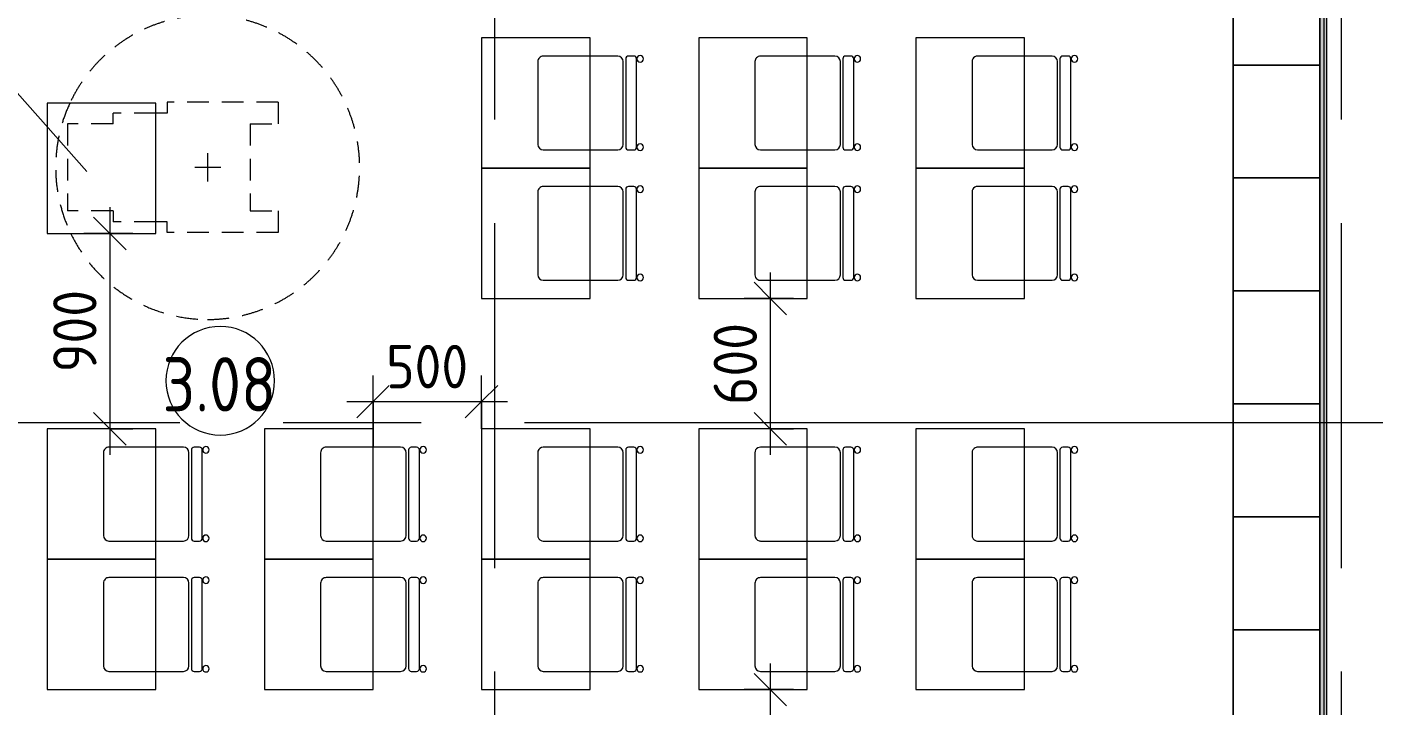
# Model space of a CAD drawing. Header units: millimetres. Extents: x 957 to 228198, y -8553 to 29000.
# Drawn here: x 68259 to 74502, y 6495 to 9619 of the extents above; entities that cross this region are included whole.
import ezdxf

# ---------------------------------------------------------------- set-up
doc = ezdxf.new("R2010")
doc.units = ezdxf.units.MM
doc.linetypes.add('200_ШТРИХ__ш1_п0_6_', pattern=[160, 100, -60])
doc.linetypes.add('Осевая', pattern=[3175, 635, -476.25, 1587.5, -476.25])
for name, color, linetype, lineweight in [('A-ANNO-DIMS', 7, 'Continuous', 9), ('A-ANNO-DIMS-100', 7, 'Continuous', 9), ('A-AREA-IDEN', 7, 'Continuous', 9), ('A-DETL-GENF', 7, 'Continuous', 9), ('A-WALL', 7, 'Continuous', 9), ('I-FURN-IDEN', 7, 'Continuous', 9), ('I-WALL', 7, 'Continuous', 9), ('Оси', 7, 'Continuous', 9), ('Оси-2', 7, 'Осевая', 9)]:
    doc.layers.add(name, color=color, linetype=linetype, lineweight=lineweight)
for name, color, linetype, lineweight, true_color in [('A-WALL-FNSH-1', 9, 'Continuous', 9, 0x808080), ('I-FURN-1', 9, 'Continuous', 9, 0x808080), ('I-FURN-2', 9, '200_ШТРИХ__ш1_п0_6_', 9, 0x808080)]:
    doc.layers.add(name, color=color, linetype=linetype, lineweight=lineweight, true_color=true_color)
doc.styles.add('GOST Common_4', font='GOST_Common.ttf', dxfattribs={"width": 0.9, "height": 250})
doc.styles.add('ISOCPEUR_3', font='isocpeur.ttf', dxfattribs={"width": 0.9, "height": 200})
doc.dimstyles.new('ISO-2_0_0_9К_Средний_округл2_1', dxfattribs={"dimscale": 304.8, "dimtxt": 199.196235, "dimasz": 0.492126, "dimexe": 0.393701, "dimexo": 0, "dimgap": 0, "dimtad": 1, "dimdec": 0, "dimrnd": 10, "dimzin": 0, "dimdsep": 46, "dimtxsty": 'ISOCPEUR_3', "dimblk1": 'OBLIQUE', "dimblk2": 'OBLIQUE', "dimsah": 1, "dimcen": 0.09, "dimdle": 0.393701, "dimazin": 0, "dimtfac": 1, "dimtdec": 4, "dimtix": 1, "dimtmove": 0, "dimatfit": 3, "dimfxl": 1, "dimtvp": 1, "dimtolj": 1, "dimtzin": 0, "dimarcsym": 2})

# ---------------------------------------------------------------- blocks, each defined once
blk = doc.blocks.new('Стол базовый прямоугольный - 1_7а-25476368-План расстановки мебели и оборудования 3 этажа в осях 12-23')
at = {"layer": 'I-FURN-1'}
for p, q in [((250, 300), (-250, 300)), ((-250, 300), (-250, -300)), ((250, -300), (250, 300)), ((-250, -300), (250, -300))]:
    blk.add_line(p, q, dxfattribs=at)
blk = doc.blocks.new('Стул Breuer - 1_9а-25403171-План расстановки мебели и оборудования 3 этажа в осях 12-23')
at = {"layer": 'I-FURN-1'}
for p, q in [((-215.9, 215.9), (-215.9, 0)), ((190.5, 241.3), (-190.5, 241.3)), ((215.9, 0), (215.9, 215.9)), ((-215.9, 0), (-215.9, -127)), ((215.9, -127), (215.9, 0)), ((-215.9, -176.2), (-215.9, -200.8)), ((203.2, -163.5), (-203.2, -163.5)), ((-190.5, -152.4), (190.5, -152.4)), ((215.9, -200.8), (215.9, -176.2)), ((-203.2, -213.5), (203.2, -213.5))]:
    blk.add_line(p, q, dxfattribs=at)
for centre, radius, start, end in [((-190.5, 215.9), 25.4, 90, 180), ((190.5, 215.9), 25.4, 0, 90), ((-190.5, -127), 25.4, 180, 270), ((-203.2, -176.2), 12.7, 90, 180), ((190.5, -127), 25.4, 270, 360), ((203.2, -176.2), 12.7, 360, 90), ((-203.5, -230.6), 15.1, 360, 180), ((-203.5, -230.6), 15.1, 180, 360), ((-203.2, -200.8), 12.7, 180, 270), ((203.7, -230.6), 15.1, 360, 180), ((203.7, -230.6), 15.1, 180, 360), ((203.2, -200.8), 12.7, 270, 360)]:
    blk.add_arc(centre, radius, start, end, dxfattribs=at)
blk = doc.blocks.new('Стул Breuer - 1_9а-V126-План расстановки мебели и оборудования 3 этажа в осях 12-23')
at = {"layer": 'I-FURN-1'}
for p, q in [((-215.9, 215.9), (-215.9, 0)), ((190.5, 241.3), (-190.5, 241.3)), ((215.9, 0), (215.9, 215.9)), ((-215.9, 0), (-215.9, -127)), ((215.9, -127), (215.9, 0)), ((-215.9, -176.2), (-215.9, -200.8)), ((203.2, -163.5), (-203.2, -163.5)), ((-190.5, -152.4), (190.5, -152.4)), ((215.9, -200.8), (215.9, -176.2)), ((-203.2, -213.5), (203.2, -213.5))]:
    blk.add_line(p, q, dxfattribs=at)
for centre, radius, start, end in [((-190.5, 215.9), 25.4, 90, 180), ((190.5, 215.9), 25.4, 0, 90), ((-190.5, -127), 25.4, 180, 270), ((-203.2, -176.2), 12.7, 90, 180), ((190.5, -127), 25.4, 270, 360), ((203.2, -176.2), 12.7, 360, 90), ((-203.5, -230.6), 15.1, 360, 180), ((-203.5, -230.6), 15.1, 180, 360), ((-203.2, -200.8), 12.7, 180, 270), ((203.7, -230.6), 15.1, 360, 180), ((203.7, -230.6), 15.1, 180, 360), ((203.2, -200.8), 12.7, 270, 360)]:
    blk.add_arc(centre, radius, start, end, dxfattribs=at)
blk = doc.blocks.new('FRT_2D_Символ _разворот МГН_1 - D1_4_Символ доступности разворота МГН _360__-V77-План расстановки мебели и оборудования 3 этажа в осях 12-23')
at = {"layer": 'I-FURN-1'}
for p, q in [((-65, 0), (65, 0)), ((0, 60.4), (0, -59.6))]:
    blk.add_line(p, q, dxfattribs=at)
at = {"layer": 'I-FURN-2'}
for p, q in [((-300, 325.4), (-300, -185.8)), ((-300, 325.4), (-200, 325.4)), ((-200, 195.4), (-200, 325.4)), ((200, 325.4), (300, 325.4)), ((200, 195.4), (200, 325.4)), ((300, 325.4), (300, -185.8)), ((-200, 195.4), (200, 195.4)), ((-300, -185.8), (-250, -185.8)), ((-250, -185.8), (-250, -238.4)), ((300, -185.8), (250, -185.8)), ((250, -185.8), (250, -238.4)), ((-250, -238.4), (-250, -435.8)), ((250, -238.4), (250, -435.8)), ((-200, -435.8), (-250, -435.8)), ((-200, -435.8), (-200, -645.8)), ((200, -435.8), (250, -435.8)), ((200, -435.8), (200, -645.8)), ((-200, -645.8), (200, -645.8))]:
    blk.add_line(p, q, dxfattribs=at)
for start, end in [(360, 244.88338), (295.74022, 360), (244.88338, 295.74022)]:
    blk.add_arc((0, 0), 700, start, end, dxfattribs=at)
blk = doc.blocks.new('Стул Breuer - 1_9а-V127-План расстановки мебели и оборудования 3 этажа в осях 12-23')
at = {"layer": 'I-FURN-1'}
for p, q in [((-215.9, 215.9), (-215.9, 0)), ((190.5, 241.3), (-190.5, 241.3)), ((215.9, 0), (215.9, 215.9)), ((-215.9, 0), (-215.9, -127)), ((215.9, -127), (215.9, 0)), ((-215.9, -176.2), (-215.9, -200.8)), ((203.2, -163.5), (-203.2, -163.5)), ((-190.5, -152.4), (190.5, -152.4)), ((215.9, -200.8), (215.9, -176.2)), ((-203.2, -213.5), (203.2, -213.5))]:
    blk.add_line(p, q, dxfattribs=at)
for centre, radius, start, end in [((-190.5, 215.9), 25.4, 150, 180), ((-190.5, 215.9), 25.4, 120, 150), ((-190.5, 215.9), 25.4, 90, 120), ((190.5, 215.9), 25.4, 75, 90), ((190.5, 215.9), 25.4, 0, 75), ((-190.5, -127), 25.4, 180, 270), ((-203.2, -176.2), 12.7, 90, 180), ((190.5, -127), 25.4, 270, 360), ((203.2, -176.2), 12.7, 360, 90), ((-203.5, -230.6), 15.1, 360, 180), ((-203.5, -230.6), 15.1, 180, 360), ((-203.2, -200.8), 12.7, 180, 270), ((203.7, -230.6), 15.1, 360, 180), ((203.7, -230.6), 15.1, 180, 360), ((203.2, -200.8), 12.7, 270, 360)]:
    blk.add_arc(centre, radius, start, end, dxfattribs=at)
blk = doc.blocks.new('Стул Breuer - 1_9а-V128-План расстановки мебели и оборудования 3 этажа в осях 12-23')
at = {"layer": 'I-FURN-1'}
for p, q in [((-215.9, 215.9), (-215.9, 0)), ((190.5, 241.3), (-190.5, 241.3)), ((215.9, 0), (215.9, 215.9)), ((-215.9, 0), (-215.9, -127)), ((215.9, -127), (215.9, 0)), ((-215.9, -176.2), (-215.9, -200.8)), ((203.2, -163.5), (-203.2, -163.5)), ((-190.5, -152.4), (190.5, -152.4)), ((215.9, -200.8), (215.9, -176.2)), ((-203.2, -213.5), (203.2, -213.5))]:
    blk.add_line(p, q, dxfattribs=at)
for centre, radius, start, end in [((-190.5, 215.9), 25.4, 90, 180), ((190.5, 215.9), 25.4, 0, 90), ((-190.5, -127), 25.4, 180, 270), ((-203.2, -176.2), 12.7, 90, 180), ((190.5, -127), 25.4, 270, 360), ((203.2, -176.2), 12.7, 360, 90), ((-203.5, -230.6), 15.1, 360, 180), ((-203.5, -230.6), 15.1, 180, 360), ((-203.2, -200.8), 12.7, 180, 270), ((203.7, -230.6), 15.1, 360, 180), ((203.7, -230.6), 15.1, 180, 360), ((203.2, -200.8), 12.7, 270, 360)]:
    blk.add_arc(centre, radius, start, end, dxfattribs=at)
blk = doc.blocks.new('Стул Breuer - 1_9а-V131-План расстановки мебели и оборудования 3 этажа в осях 12-23')
at = {"layer": 'I-FURN-1'}
for p, q in [((-215.9, 215.9), (-215.9, 0)), ((190.5, 241.3), (-190.5, 241.3)), ((215.9, 0), (215.9, 215.9)), ((-215.9, 0), (-215.9, -127)), ((215.9, -127), (215.9, 0)), ((-215.9, -176.2), (-215.9, -200.8)), ((203.2, -163.5), (-203.2, -163.5)), ((-190.5, -152.4), (190.5, -152.4)), ((215.9, -200.8), (215.9, -176.2)), ((-203.2, -213.5), (203.2, -213.5))]:
    blk.add_line(p, q, dxfattribs=at)
for centre, radius, start, end in [((-190.5, 215.9), 25.4, 165, 180), ((-190.5, 215.9), 25.4, 90, 165), ((190.5, 215.9), 25.4, 30, 90), ((190.5, 215.9), 25.4, 0, 30), ((-190.5, -127), 25.4, 180, 270), ((-203.2, -176.2), 12.7, 90, 180), ((190.5, -127), 25.4, 270, 360), ((203.2, -176.2), 12.7, 360, 90), ((-203.5, -230.6), 15.1, 360, 180), ((-203.5, -230.6), 15.1, 180, 360), ((-203.2, -200.8), 12.7, 180, 270), ((203.7, -230.6), 15.1, 360, 180), ((203.7, -230.6), 15.1, 180, 360), ((203.2, -200.8), 12.7, 270, 360)]:
    blk.add_arc(centre, radius, start, end, dxfattribs=at)
blk = doc.blocks.new('Стул Breuer - 1_9а-V132-План расстановки мебели и оборудования 3 этажа в осях 12-23')
at = {"layer": 'I-FURN-1'}
for p, q in [((-215.9, 215.9), (-215.9, 0)), ((190.5, 241.3), (-190.5, 241.3)), ((215.9, 0), (215.9, 215.9)), ((-215.9, 0), (-215.9, -127)), ((215.9, -127), (215.9, 0)), ((-215.9, -176.2), (-215.9, -200.8)), ((203.2, -163.5), (-203.2, -163.5)), ((-190.5, -152.4), (190.5, -152.4)), ((215.9, -200.8), (215.9, -176.2)), ((-203.2, -213.5), (203.2, -213.5))]:
    blk.add_line(p, q, dxfattribs=at)
for centre, radius, start, end in [((-190.5, 215.9), 25.4, 150, 180), ((-190.5, 215.9), 25.4, 120, 150), ((-190.5, 215.9), 25.4, 90, 120), ((190.5, 215.9), 25.4, 60, 90), ((190.5, 215.9), 25.4, 15, 60), ((190.5, 215.9), 25.4, 0, 15), ((-190.5, -127), 25.4, 180, 270), ((-203.2, -176.2), 12.7, 90, 180), ((190.5, -127), 25.4, 270, 360), ((203.2, -176.2), 12.7, 360, 90), ((-203.5, -230.6), 15.1, 360, 180), ((-203.5, -230.6), 15.1, 180, 360), ((-203.2, -200.8), 12.7, 180, 270), ((203.7, -230.6), 15.1, 360, 180), ((203.7, -230.6), 15.1, 180, 360), ((203.2, -200.8), 12.7, 270, 360)]:
    blk.add_arc(centre, radius, start, end, dxfattribs=at)
blk = doc.blocks.new('Стул Breuer - 1_9а-V133-План расстановки мебели и оборудования 3 этажа в осях 12-23')
at = {"layer": 'I-FURN-1'}
for p, q in [((-215.9, 215.9), (-215.9, 0)), ((190.5, 241.3), (-190.5, 241.3)), ((215.9, 0), (215.9, 215.9)), ((-215.9, 0), (-215.9, -127)), ((215.9, -127), (215.9, 0)), ((-215.9, -176.2), (-215.9, -200.8)), ((203.2, -163.5), (-203.2, -163.5)), ((-190.5, -152.4), (190.5, -152.4)), ((215.9, -200.8), (215.9, -176.2)), ((-203.2, -213.5), (203.2, -213.5))]:
    blk.add_line(p, q, dxfattribs=at)
for centre, radius, start, end in [((-190.5, 215.9), 25.4, 90, 180), ((190.5, 215.9), 25.4, 30, 90), ((190.5, 215.9), 25.4, 0, 30), ((-190.5, -127), 25.4, 180, 270), ((-203.2, -176.2), 12.7, 90, 180), ((190.5, -127), 25.4, 270, 360), ((203.2, -176.2), 12.7, 360, 90), ((-203.5, -230.6), 15.1, 360, 180), ((-203.5, -230.6), 15.1, 180, 360), ((-203.2, -200.8), 12.7, 180, 270), ((203.7, -230.6), 15.1, 360, 180), ((203.7, -230.6), 15.1, 180, 360), ((203.2, -200.8), 12.7, 270, 360)]:
    blk.add_arc(centre, radius, start, end, dxfattribs=at)
blk = doc.blocks.new('Стул Breuer - 1_9а-V76-План расстановки мебели и оборудования 3 этажа в осях 12-23')
at = {"layer": 'I-FURN-1'}
for p, q in [((-215.9, 215.9), (-215.9, 0)), ((190.5, 241.3), (-190.5, 241.3)), ((215.9, 0), (215.9, 215.9)), ((-215.9, 0), (-215.9, -127)), ((215.9, -127), (215.9, 0)), ((-215.9, -176.2), (-215.9, -200.8)), ((203.2, -163.5), (-203.2, -163.5)), ((-190.5, -152.4), (190.5, -152.4)), ((215.9, -200.8), (215.9, -176.2)), ((-203.2, -213.5), (203.2, -213.5))]:
    blk.add_line(p, q, dxfattribs=at)
for centre, radius, start, end in [((-190.5, 215.9), 25.4, 90, 180), ((190.5, 215.9), 25.4, 30, 90), ((190.5, 215.9), 25.4, 0, 30), ((-190.5, -127), 25.4, 180, 270), ((-203.2, -176.2), 12.7, 90, 180), ((190.5, -127), 25.4, 270, 360), ((203.2, -176.2), 12.7, 360, 90), ((-203.5, -230.6), 15.1, 360, 180), ((-203.5, -230.6), 15.1, 180, 360), ((-203.2, -200.8), 12.7, 180, 270), ((203.7, -230.6), 15.1, 360, 180), ((203.7, -230.6), 15.1, 180, 360), ((203.2, -200.8), 12.7, 270, 360)]:
    blk.add_arc(centre, radius, start, end, dxfattribs=at)
blk = doc.blocks.new('Стул Breuer - 1_9а-V134-План расстановки мебели и оборудования 3 этажа в осях 12-23')
at = {"layer": 'I-FURN-1'}
for p, q in [((-215.9, 215.9), (-215.9, 0)), ((190.5, 241.3), (-190.5, 241.3)), ((215.9, 0), (215.9, 215.9)), ((-215.9, 0), (-215.9, -127)), ((215.9, -127), (215.9, 0)), ((-215.9, -176.2), (-215.9, -200.8)), ((203.2, -163.5), (-203.2, -163.5)), ((-190.5, -152.4), (190.5, -152.4)), ((215.9, -200.8), (215.9, -176.2)), ((-203.2, -213.5), (203.2, -213.5))]:
    blk.add_line(p, q, dxfattribs=at)
for centre, radius, start, end in [((-190.5, 215.9), 25.4, 90, 180), ((190.5, 215.9), 25.4, 30, 90), ((190.5, 215.9), 25.4, 0, 30), ((-190.5, -127), 25.4, 180, 270), ((-203.2, -176.2), 12.7, 90, 180), ((190.5, -127), 25.4, 270, 360), ((203.2, -176.2), 12.7, 360, 90), ((-203.5, -230.6), 15.1, 360, 180), ((-203.5, -230.6), 15.1, 180, 360), ((-203.2, -200.8), 12.7, 180, 270), ((203.7, -230.6), 15.1, 360, 180), ((203.7, -230.6), 15.1, 180, 360), ((203.2, -200.8), 12.7, 270, 360)]:
    blk.add_arc(centre, radius, start, end, dxfattribs=at)
blk = doc.blocks.new('Стул Breuer - 1_9а-V105-План расстановки мебели и оборудования 3 этажа в осях 12-23')
at = {"layer": 'I-FURN-1'}
for p, q in [((-215.9, 215.9), (-215.9, 0)), ((190.5, 241.3), (-190.5, 241.3)), ((215.9, 0), (215.9, 215.9)), ((-215.9, 0), (-215.9, -127)), ((215.9, -127), (215.9, 0)), ((-215.9, -176.2), (-215.9, -200.8)), ((203.2, -163.5), (-203.2, -163.5)), ((-190.5, -152.4), (190.5, -152.4)), ((215.9, -200.8), (215.9, -176.2)), ((-203.2, -213.5), (203.2, -213.5))]:
    blk.add_line(p, q, dxfattribs=at)
for centre, radius, start, end in [((-190.5, 215.9), 25.4, 120, 180), ((-190.5, 215.9), 25.4, 90, 120), ((190.5, 215.9), 25.4, 0, 90), ((-190.5, -127), 25.4, 180, 270), ((-203.2, -176.2), 12.7, 90, 180), ((190.5, -127), 25.4, 270, 360), ((203.2, -176.2), 12.7, 360, 90), ((-203.5, -230.6), 15.1, 360, 180), ((-203.5, -230.6), 15.1, 180, 360), ((-203.2, -200.8), 12.7, 180, 270), ((203.7, -230.6), 15.1, 360, 180), ((203.7, -230.6), 15.1, 180, 360), ((203.2, -200.8), 12.7, 270, 360)]:
    blk.add_arc(centre, radius, start, end, dxfattribs=at)
blk = doc.blocks.new('шкаф 1_112 - шкаф 1_112-V217-План расстановки мебели и оборудования 3 этажа в осях 12-23')
at = {"layer": 'I-FURN-1'}
for p, q in [((-400, 6070), (-400, 4)), ((0, 6070), (-400, 6070)), ((0, 6070), (-400, 6070)), ((-400, 6070), (-400, 5375)), ((-400, 5375), (-400, 6070)), ((-400, 6070), (0, 6070)), ((0, 1), (0, 6070)), ((0, 5375), (0, 6070)), ((0, 6070), (0, 5375)), ((-400, 5375), (0, 5375)), ((0, 5375), (-400, 5375)), ((-400, 5375), (-400, 4855)), ((-400, 4855), (-400, 5375)), ((-400, 5375), (0, 5375)), ((-400, 5375), (0, 5375)), ((0, 5375), (-400, 5375)), ((0, 4855), (0, 5375)), ((0, 5375), (0, 4855)), ((-400, 4855), (0, 4855)), ((-400, 4855), (0, 4855)), ((0, 4855), (-400, 4855)), ((0, 4855), (-400, 4855)), ((-400, 4855), (-400, 4335)), ((-400, 4335), (-400, 4855)), ((-400, 4855), (0, 4855)), ((0, 4335), (0, 4855)), ((0, 4855), (0, 4335)), ((-400, 4335), (0, 4335)), ((0, 4335), (-400, 4335)), ((-400, 4335), (-400, 3815)), ((-400, 3815), (-400, 4335)), ((-400, 4335), (0, 4335)), ((-400, 4335), (0, 4335)), ((0, 4335), (-400, 4335)), ((0, 3815), (0, 4335)), ((0, 4335), (0, 3815)), ((-400, 3815), (0, 3815)), ((-400, 3815), (0, 3815)), ((0, 3815), (-400, 3815)), ((0, 3815), (-400, 3815)), ((-400, 3815), (-400, 3295)), ((-400, 3295), (-400, 3815)), ((-400, 3815), (0, 3815)), ((0, 3295), (0, 3815)), ((0, 3815), (0, 3295)), ((0, 3295), (-400, 3295)), ((0, 3295), (-400, 3295)), ((-400, 3295), (-400, 2775)), ((-400, 2775), (-400, 3295)), ((-400, 3295), (0, 3295)), ((-400, 3295), (0, 3295)), ((0, 3295), (-400, 3295)), ((0, 2775), (0, 3295)), ((0, 3295), (0, 2775)), ((0, 2775), (-400, 2775)), ((-400, 2775), (0, 2775)), ((0, 2775), (-400, 2775)), ((0, 2775), (-400, 2775)), ((-400, 2775), (-400, 2255)), ((-400, 2255), (-400, 2775)), ((-400, 2775), (0, 2775)), ((0, 2255), (0, 2775)), ((0, 2775), (0, 2255)), ((0, 2255), (-400, 2255)), ((0, 2255), (-400, 2255)), ((-400, 2255), (-400, 1735)), ((-400, 1735), (-400, 2255)), ((-400, 2255), (0, 2255)), ((-400, 2255), (0, 2255)), ((0, 2255), (-400, 2255)), ((0, 1735), (0, 2255)), ((0, 2255), (0, 1735)), ((0, 1735), (-400, 1735)), ((-400, 1735), (0, 1735)), ((0, 1735), (-400, 1735)), ((0, 1735), (-400, 1735)), ((-400, 1735), (-400, 1215)), ((-400, 1215), (-400, 1735)), ((-400, 1735), (0, 1735)), ((0, 1215), (0, 1735)), ((0, 1735), (0, 1215)), ((0, 1215), (-400, 1215)), ((0, 1215), (-400, 1215)), ((-400, 1215), (-400, 695)), ((-400, 695), (-400, 1215)), ((-400, 1215), (0, 1215)), ((-400, 1215), (0, 1215)), ((0, 1215), (-400, 1215)), ((0, 695), (0, 1215)), ((0, 1215), (0, 695)), ((0, 695), (-400, 695)), ((-400, 695), (0, 695)), ((0, 695), (-400, 695)), ((0, 695), (-400, 695)), ((-400, 695), (-400, 0)), ((-400, 4), (-400, 695)), ((-400, 695), (0, 695)), ((0, 0), (0, 695)), ((0, 695), (0, 1)), ((-400, 0), (0, 0)), ((-381, 0), (-280, 0)), ((-280, 0), (-381, 0)), ((-280, 0), (0, 0)), ((0, 0), (-280, 0))]:
    blk.add_line(p, q, dxfattribs=at)
blk = doc.blocks.new('DET_L_Линия разрыва - М100-V261-План расстановки мебели и оборудования 3 этажа в осях 12-23')
at = {"layer": 'A-DETL-GENF'}
blk.add_line((11739.9, 0), (0, 0), dxfattribs=at)
blk = doc.blocks.new('Марка_Помещения - Номер-25198446-План расстановки мебели и оборудования 3 этажа в осях 12-23')
at = {"layer": 'A-AREA-IDEN'}
for start, end in [(360, 180), (180, 360)]:
    blk.add_arc((0, 0), 2.5, start, end, dxfattribs=at)
blk = doc.blocks.new('DIMBLOCK37-План расстановки мебели и оборудования 3 этажа в осях 12-23')
at = {"layer": 'A-ANNO-DIMS-100'}
for p, q in [((69851.8, 7688.9), (69851.8, 8015.7)), ((70351.8, 7770.1), (70351.8, 8015.7)), ((69731.8, 7895.7), (70471.8, 7895.7)), ((69851.8, 7895.7), (69851.8, 7688.9)), ((70351.8, 7895.7), (70351.8, 7770.1))]:
    blk.add_line(p, q, dxfattribs=at)
at = {"layer": 'A-ANNO-DIMS-100', "lineweight": 20}
for p, q in [((69851.8, 7895.7), (69926.8, 7970.7)), ((70351.8, 7895.7), (70426.8, 7970.7)), ((69851.8, 7895.7), (69776.8, 7820.7)), ((70351.8, 7895.7), (70276.8, 7820.7))]:
    blk.add_line(p, q, dxfattribs=at)
at = {"layer": 'A-ANNO-DIMS-100', "color": 0, "insert": (69912.1, 8156.9), "char_height": 200, "width": 455.087, "attachment_point": 1, "line_spacing_factor": 1.149209, "style": 'ISOCPEUR_3'}
blk.add_mtext('500', dxfattribs=at)
blk = doc.blocks.new('_Oblique')
at = {"color": 0, "linetype": 'ByBlock', "lineweight": -2}
blk.add_line((-0.5, -0.5), (0.5, 0.5), dxfattribs=at)
blk = doc.blocks.new('DIMBLOCK38-План расстановки мебели и оборудования 3 этажа в осях 12-23')
at = {"layer": 'A-ANNO-DIMS-100'}
for p, q in [((71681.4, 6690.1), (71681.4, 5850.1)), ((71787.5, 6570.1), (71561.4, 6570.1)), ((71681.4, 6570.1), (71787.5, 6570.1)), ((71787.5, 5970.1), (71561.4, 5970.1)), ((71681.4, 5970.1), (71787.5, 5970.1))]:
    blk.add_line(p, q, dxfattribs=at)
at = {"layer": 'A-ANNO-DIMS-100', "lineweight": 20}
for p, q in [((71681.4, 6570.1), (71606.4, 6645.1)), ((71681.4, 6570.1), (71756.4, 6495.1)), ((71681.4, 5970.1), (71606.4, 6045.1)), ((71681.4, 5970.1), (71756.4, 5895.1))]:
    blk.add_line(p, q, dxfattribs=at)
at = {"layer": 'A-ANNO-DIMS-100', "color": 0, "insert": (71420.2, 6080.5), "char_height": 200, "width": 455.087, "attachment_point": 1, "rotation": 90, "line_spacing_factor": 1.149209, "style": 'ISOCPEUR_3'}
blk.add_mtext('600', dxfattribs=at)
blk = doc.blocks.new('DIMBLOCK39-План расстановки мебели и оборудования 3 этажа в осях 12-23')
at = {"layer": 'A-ANNO-DIMS-100', "lineweight": 20}
for p, q in [((71681.4, 8370.1), (71606.4, 8445.1)), ((71681.4, 8370.1), (71756.4, 8295.1)), ((71681.4, 7770.1), (71606.4, 7845.1)), ((71681.4, 7770.1), (71756.4, 7695.1))]:
    blk.add_line(p, q, dxfattribs=at)
at = {"layer": 'A-ANNO-DIMS-100'}
for p, q in [((71681.4, 8490.1), (71681.4, 7650.1)), ((71787.5, 8370.1), (71561.4, 8370.1)), ((71681.4, 8370.1), (71787.5, 8370.1)), ((71787.5, 7770.1), (71561.4, 7770.1)), ((71681.4, 7770.1), (71787.5, 7770.1))]:
    blk.add_line(p, q, dxfattribs=at)
at = {"layer": 'A-ANNO-DIMS-100', "color": 0, "insert": (71420.2, 7880.5), "char_height": 200, "width": 455.087, "attachment_point": 1, "rotation": 90, "line_spacing_factor": 1.149209, "style": 'ISOCPEUR_3'}
blk.add_mtext('600', dxfattribs=at)
blk = doc.blocks.new('DIMBLOCK40-План расстановки мебели и оборудования 3 этажа в осях 12-23')
at = {"layer": 'A-ANNO-DIMS-100', "lineweight": 20}
for p, q in [((68639.9, 8670.1), (68564.9, 8745.1)), ((68639.9, 8670.1), (68714.9, 8595.1)), ((68639.9, 7770.1), (68564.9, 7845.1)), ((68639.9, 7770.1), (68714.9, 7695.1))]:
    blk.add_line(p, q, dxfattribs=at)
at = {"layer": 'A-ANNO-DIMS-100'}
for p, q in [((68639.9, 8790.1), (68639.9, 7650.1)), ((68746, 8670.1), (68519.9, 8670.1)), ((68639.9, 8670.1), (68746, 8670.1)), ((68746, 7770.1), (68519.9, 7770.1)), ((68639.9, 7770.1), (68746, 7770.1))]:
    blk.add_line(p, q, dxfattribs=at)
at = {"layer": 'A-ANNO-DIMS-100', "color": 0, "insert": (68378.6, 8030.5), "char_height": 200, "width": 455.087, "attachment_point": 1, "rotation": 90, "line_spacing_factor": 1.149209, "style": 'ISOCPEUR_3'}
blk.add_mtext('900', dxfattribs=at)

msp = doc.modelspace()

# ---------------------------------------------------------------- hatches: boundary and pattern name
at = {"layer": 'I-WALL'}
h = msp.add_hatch(dxfattribs=at)
h.set_pattern_fill('FP_17', color=256, style=0, pattern_type=2)
h.set_pattern_definition([(45, (-10247.55, 0), (-57.02463, 57.02463), []), (45, (-10190.526, 0), (-57.02463, 57.02463), [100.806, -20.161, 3.353, -16.808])])
h.paths.add_polyline_path([(74232.5, 4050), (74243.1, 4050), (74243.1, 15040.9), (74232.4, 15046.2), (74232.4, 4050)])
h = msp.add_hatch(dxfattribs=at)
h.set_pattern_fill('FP_68', color=256, style=0, pattern_type=2)
h.set_pattern_definition([(0, (-10247.55, 0), (121.92, 30.48), [10.058, -81.382, 10.058, -81.382, -487.68]), (0, (-10247.55, 0), (121.92, 30.48), [-182.88, 10.058, -172.822, 10.058, -81.382, -213.36]), (0, (-10247.55, 0), (121.92, 30.48), [-457.2, 10.058, -50.902, 10.058, -142.342]), (120, (-10201.83, 15.24), (-87.356454, 90.345817), [10.058, -81.382, 10.058, -81.382, -487.68]), (120, (-10201.83, 15.24), (-87.356454, 90.345817), [-182.88, 10.058, -172.822, 10.058, -81.382, -213.36]), (120, (-10201.83, 15.24), (-87.356454, 90.345817), [-457.2, 10.058, -50.902, 10.058, -142.342]), (240, (-10186.59, 76.2), (-34.563546, -120.825817), [10.058, -81.382, 10.058, -81.382, -487.68]), (240, (-10186.59, 76.2), (-34.563546, -120.825817), [-182.88, 10.058, -172.822, 10.058, -81.382, -213.36]), (240, (-10186.59, 76.2), (-34.563546, -120.825817), [-457.2, 10.058, -50.902, 10.058, -142.342])])
h.paths.add_polyline_path([(74232.4, 4070), (74232.4, 10900), (74212.4, 10900), (74212.4, 4070)])

# ---------------------------------------------------------------- linework, layer by layer
at = {"layer": 'A-WALL'}
for p, q in [((74212.4, 4070), (74212.4, 10880)), ((74232.4, 4050), (74232.4, 10900))]:
    msp.add_line(p, q, dxfattribs=at)
at = {"layer": 'A-WALL-FNSH-1'}
msp.add_line((74211.4, 10879), (74211.4, 4071.7), dxfattribs=at)
at = {"layer": 'I-FURN-IDEN'}
msp.add_line((68533.8, 8955.2), (68165.9, 9370.9), dxfattribs=at)
at = {"layer": 'Оси'}
msp.add_line((72002.4, 7800), (74502.4, 7800), dxfattribs=at)
at = {"layer": 'Оси-2'}
for p, q in [((70412.4, -331.5), (70412.4, 25030)), ((74312.4, -331.5), (74312.4, 24898.1)), ((28163.2, 7800), (72002.4, 7800))]:
    msp.add_line(p, q, dxfattribs=at)

# ---------------------------------------------------------------- block references
at = {"layer": 'A-AREA-IDEN', "xscale": 99.99999999999993, "yscale": 99.99999999999993, "zscale": 99.99999999999993}
msp.add_blockref('Марка_Помещения - Номер-25198446-План расстановки мебели и оборудования 3 этажа в осях 12-23', (69148.1, 7991.9), dxfattribs=at)
at = {"layer": 'A-DETL-GENF', "rotation": 90.00000000000031}
msp.add_blockref('DET_L_Линия разрыва - М100-V261-План расстановки мебели и оборудования 3 этажа в осях 12-23', (74243.1, 3301.1), dxfattribs=at)
at = {"layer": 'I-FURN-1'}
for name, p in [('шкаф 1_112 - шкаф 1_112-V217-План расстановки мебели и оборудования 3 этажа в осях 12-23', (74212.4, 4070)), ('Стол базовый прямоугольный - 1_7а-25476368-План расстановки мебели и оборудования 3 этажа в осях 12-23', (70601.8, 9270.1)), ('Стол базовый прямоугольный - 1_7а-25476368-План расстановки мебели и оборудования 3 этажа в осях 12-23', (71601.8, 9270.1)), ('Стол базовый прямоугольный - 1_7а-25476368-План расстановки мебели и оборудования 3 этажа в осях 12-23', (72601.8, 9270.1)), ('Стол базовый прямоугольный - 1_7а-25476368-План расстановки мебели и оборудования 3 этажа в осях 12-23', (68601.8, 8970.1)), ('Стол базовый прямоугольный - 1_7а-25476368-План расстановки мебели и оборудования 3 этажа в осях 12-23', (70601.8, 8670.1)), ('Стол базовый прямоугольный - 1_7а-25476368-План расстановки мебели и оборудования 3 этажа в осях 12-23', (71601.8, 8670.1)), ('Стол базовый прямоугольный - 1_7а-25476368-План расстановки мебели и оборудования 3 этажа в осях 12-23', (72601.8, 8670.1)), ('Стол базовый прямоугольный - 1_7а-25476368-План расстановки мебели и оборудования 3 этажа в осях 12-23', (68601.8, 7470.1)), ('Стол базовый прямоугольный - 1_7а-25476368-План расстановки мебели и оборудования 3 этажа в осях 12-23', (69601.8, 7470.1)), ('Стол базовый прямоугольный - 1_7а-25476368-План расстановки мебели и оборудования 3 этажа в осях 12-23', (70601.8, 7470.1)), ('Стол базовый прямоугольный - 1_7а-25476368-План расстановки мебели и оборудования 3 этажа в осях 12-23', (71601.8, 7470.1)), ('Стол базовый прямоугольный - 1_7а-25476368-План расстановки мебели и оборудования 3 этажа в осях 12-23', (72601.8, 7470.1)), ('Стол базовый прямоугольный - 1_7а-25476368-План расстановки мебели и оборудования 3 этажа в осях 12-23', (68601.8, 6870.1)), ('Стол базовый прямоугольный - 1_7а-25476368-План расстановки мебели и оборудования 3 этажа в осях 12-23', (69601.8, 6870.1)), ('Стол базовый прямоугольный - 1_7а-25476368-План расстановки мебели и оборудования 3 этажа в осях 12-23', (70601.8, 6870.1)), ('Стол базовый прямоугольный - 1_7а-25476368-План расстановки мебели и оборудования 3 этажа в осях 12-23', (71601.8, 6870.1)), ('Стол базовый прямоугольный - 1_7а-25476368-План расстановки мебели и оборудования 3 этажа в осях 12-23', (72601.8, 6870.1))]:
    msp.add_blockref(name, p, dxfattribs=at)
for name, p, rotation in [('FRT_2D_Символ _разворот МГН_1 - D1_4_Символ доступности разворота МГН _360__-V77-План расстановки мебели и оборудования 3 этажа в осях 12-23', (69090.2, 8973.9), 269.9999999999993), ('Стул Breuer - 1_9а-25403171-План расстановки мебели и оборудования 3 этажа в осях 12-23', (70851.8, 9270.1), 89.99999999999959), ('Стул Breuer - 1_9а-25403171-План расстановки мебели и оборудования 3 этажа в осях 12-23', (71851.8, 9270.1), 89.99999999999959), ('Стул Breuer - 1_9а-V76-План расстановки мебели и оборудования 3 этажа в осях 12-23', (72851.8, 9270.1), 89.99999999999959), ('Стул Breuer - 1_9а-25403171-План расстановки мебели и оборудования 3 этажа в осях 12-23', (70851.8, 8670.1), 89.99999999999959), ('Стул Breuer - 1_9а-V105-План расстановки мебели и оборудования 3 этажа в осях 12-23', (71851.8, 8670.1), 89.99999999999959), ('Стул Breuer - 1_9а-V134-План расстановки мебели и оборудования 3 этажа в осях 12-23', (72851.8, 8670.1), 89.99999999999959), ('Стул Breuer - 1_9а-25403171-План расстановки мебели и оборудования 3 этажа в осях 12-23', (68851.8, 7470.1), 89.99999999999959), ('Стул Breuer - 1_9а-25403171-План расстановки мебели и оборудования 3 этажа в осях 12-23', (69851.8, 7470.1), 89.99999999999959), ('Стул Breuer - 1_9а-V127-План расстановки мебели и оборудования 3 этажа в осях 12-23', (70851.8, 7470.1), 89.99999999999959), ('Стул Breuer - 1_9а-V131-План расстановки мебели и оборудования 3 этажа в осях 12-23', (71851.8, 7470.1), 89.99999999999959), ('Стул Breuer - 1_9а-V132-План расстановки мебели и оборудования 3 этажа в осях 12-23', (72851.8, 7470.1), 89.99999999999959), ('Стул Breuer - 1_9а-V126-План расстановки мебели и оборудования 3 этажа в осях 12-23', (68851.8, 6870.1), 89.99999999999959), ('Стул Breuer - 1_9а-V126-План расстановки мебели и оборудования 3 этажа в осях 12-23', (69851.8, 6870.1), 89.99999999999959), ('Стул Breuer - 1_9а-V128-План расстановки мебели и оборудования 3 этажа в осях 12-23', (70851.8, 6870.1), 89.99999999999959), ('Стул Breuer - 1_9а-V126-План расстановки мебели и оборудования 3 этажа в осях 12-23', (71851.8, 6870.1), 89.99999999999959), ('Стул Breuer - 1_9а-V133-План расстановки мебели и оборудования 3 этажа в осях 12-23', (72851.8, 6870.1), 89.99999999999959)]:
    msp.add_blockref(name, p, dxfattribs=dict(at, rotation=rotation))

# ---------------------------------------------------------------- texts
at = {"layer": 'A-AREA-IDEN', "insert": (68882.4, 8100.4), "char_height": 250, "width": 663.797, "attachment_point": 1, "style": 'GOST Common_4'}
msp.add_mtext('3.08', dxfattribs=at)

# ---------------------------------------------------------------- dimensions: what is measured, and where the dimension line sits
at = {"layer": 'A-ANNO-DIMS'}
for base, p1, p2, override, picture, middle in [((68639.9, 7770.1), (68746, 8670.1), (68746, 7770.1), {"dimpost": '<>', "dimfxl": 900}, 'DIMBLOCK40-План расстановки мебели и оборудования 3 этажа в осях 12-23', (68539.9, 8220.1)), ((71681.4, 7770.1), (71787.5, 8370.1), (71787.5, 7770.1), {"dimpost": '<>', "dimfxl": 600}, 'DIMBLOCK39-План расстановки мебели и оборудования 3 этажа в осях 12-23', (71581.4, 8070.1)), ((71681.4, 5970.1), (71787.5, 6570.1), (71787.5, 5970.1), {"dimpost": '<>', "dimfxl": 600}, 'DIMBLOCK38-План расстановки мебели и оборудования 3 этажа в осях 12-23', (71581.4, 6270.1))]:
    dim = msp.add_linear_dim(base=base, p1=p1, p2=p2, angle=90, dimstyle='ISO-2_0_0_9К_Средний_округл2_1', override=override, dxfattribs=at)
    dim.commit()
    dim.dimension.update_dxf_attribs({"geometry": picture, "text_midpoint": middle})
dim = msp.add_linear_dim(base=(70351.8, 7895.7), p1=(69851.8, 7688.9), p2=(70351.8, 7770.1), dimstyle='ISO-2_0_0_9К_Средний_округл2_1', override={"dimpost": '<>', "dimfxl": 506.549486}, dxfattribs=at)
dim.commit()
dim.dimension.update_dxf_attribs({"geometry": 'DIMBLOCK37-План расстановки мебели и оборудования 3 этажа в осях 12-23', "text_midpoint": (70101.8, 7995.7)})

doc.saveas('drawing.dxf')
